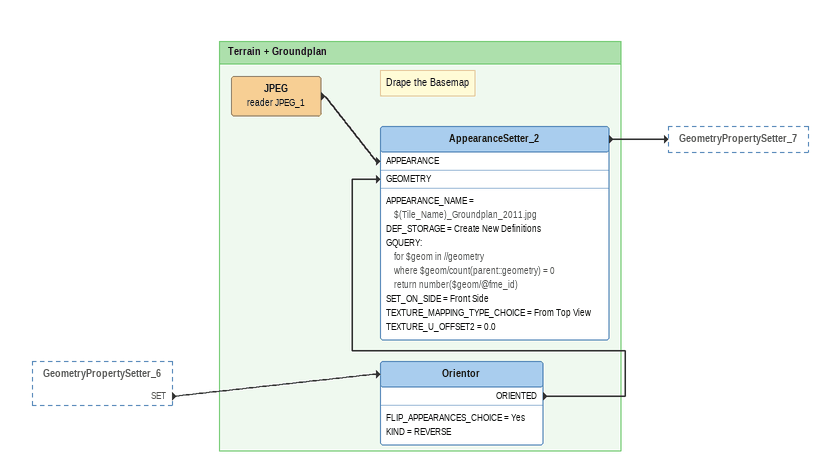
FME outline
GeometryPropertySetter_6 [outside]
    SET -> Orientor

Bookmark: Terrain + Groundplan
Orientor
    FLIP_APPEARANCES_CHOICE = Yes
    KIND = REVERSE
    ORIENTED -> AppearanceSetter_2 [GEOMETRY]
JPEG (reader JPEG_1)
    -> AppearanceSetter_2 [APPEARANCE]
Note: Drape the Basemap
AppearanceSetter_2
    APPEARANCE_NAME = $(Tile_Name)_Groundplan_2011.jpg
    DEF_STORAGE = Create New Definitions
    GQUERY:
      for $geom in //geometry
      where $geom/count(parent::geometry) = 0
      return number($geom/@fme_id)
    SET_ON_SIDE = Front Side
    TEXTURE_MAPPING_TYPE_CHOICE = From Top View
    TEXTURE_U_OFFSET2 = 0.0
    -> GeometryPropertySetter_7
